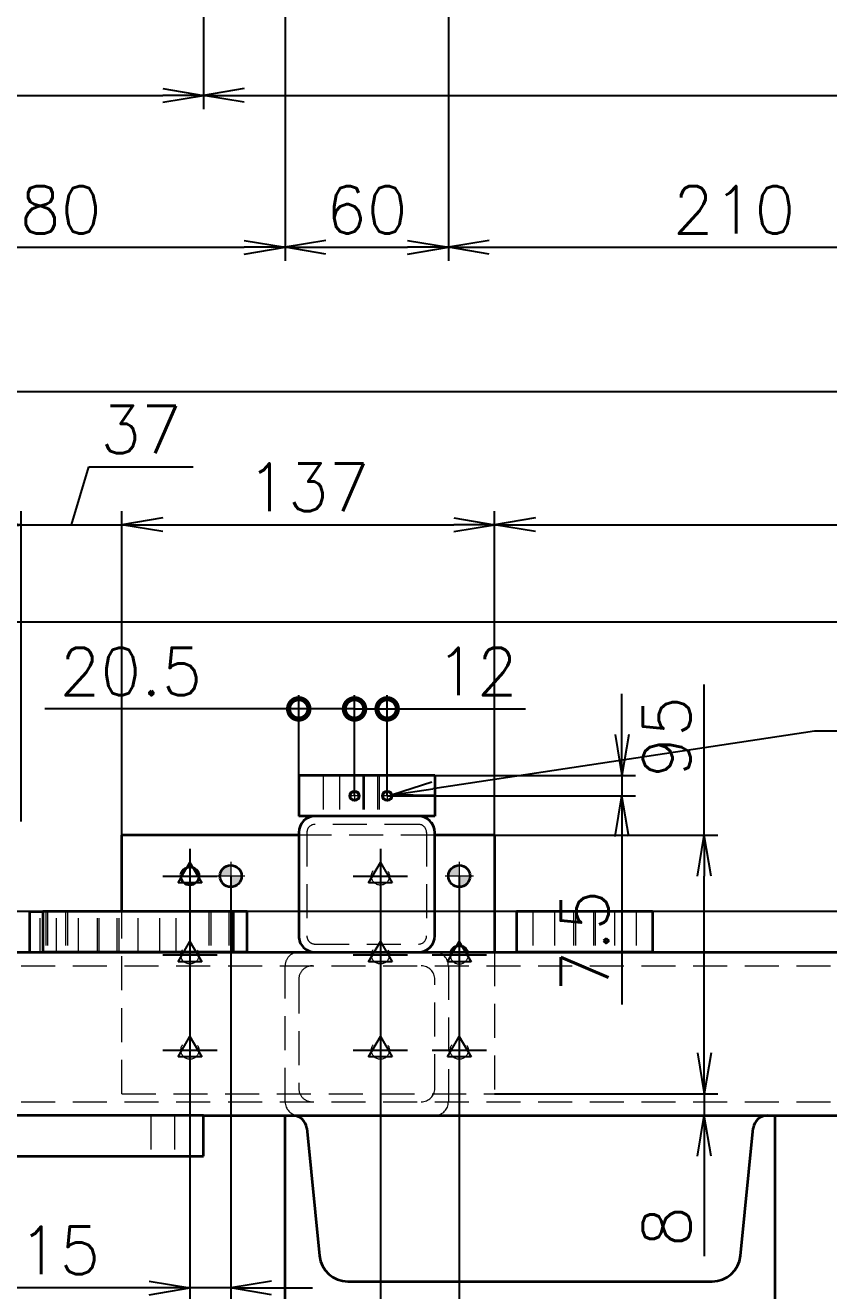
# Model space of a CAD drawing. Header units: millimetres. Extents: x -10155 to 20189, y -25550 to -22580.
# Drawn here: x -4853.1 to -4557.8, y -25311.9 to -24846.9 of the extents above; entities that cross this region are included whole.
import ezdxf

# ---------------------------------------------------------------- set-up
doc = ezdxf.new("R2010")
doc.units = ezdxf.units.MM
doc.linetypes.add('CENTER-HOKUTO', pattern=[23, 20, -1, 1, -1])
doc.linetypes.add('HIDDEN-HOKUTO', pattern=[3.8, 2.5, -1.3])
doc.layers.add('AM_7', color=2, linetype='CENTER-HOKUTO', lineweight=30)
doc.layers.add('AM_HID', color=1, linetype='HIDDEN-HOKUTO', lineweight=25)
doc.layers.add('word_dim', color=253, linetype='Continuous')
doc.styles.get("Standard").update_dxf_attribs({"font": 'romans.shx', "bigfont": 'bigfont.shx'})
doc.dimstyles.new('RS-1-5', dxfattribs={"dimscale": 5, "dimtxt": 3.5, "dimasz": 3, "dimexe": 1, "dimexo": 0, "dimgap": 1, "dimtad": 3, "dimdsep": 46, "dimtxsty": 'Standard', "dimblk1": 'OPEN', "dimblk2": 'OPEN', "dimsah": 1, "dimcen": 0, "dimclrd": 256, "dimclre": 256, "dimclrt": 3, "dimadec": 0, "dimazin": 0, "dimtfac": 1, "dimtmove": 0, "dimatfit": 3, "dimldrblk": 'OPEN', "dimfxl": 0, "dimtolj": 1, "dimtzin": 0, "dimarcsym": 0})

# ---------------------------------------------------------------- blocks, each defined once
blk = doc.blocks.new('_Open')
at = {"color": 0, "lineweight": -2}
for p, q in [((-1, 0.167), (0, 0)), ((-1, -0.167), (0, 0)), ((0, 0), (-1, 0))]:
    blk.add_line(p, q, dxfattribs=at)
blk = doc.blocks.new('*D18')
at = {"layer": 'DEFPOINTS', "color": 0, "linetype": 'Continuous', "ltscale": 2}
for p in [(-4997.6, -24664.1), (-3917.6, -24664.1), (-3917.6, -24981.38)]:
    blk.add_point(p, dxfattribs=at)
at = {"layer": 'word_dim', "linetype": 'Continuous', "lineweight": -2, "ltscale": 2}
for p, q in [((-4997.6, -24664.1), (-4997.6, -24986.38)), ((-3917.6, -24664.1), (-3917.6, -24986.38)), ((-4982.6, -24981.38), (-3932.6, -24981.38))]:
    blk.add_line(p, q, dxfattribs=at)
at = {"layer": 'word_dim', "linetype": 'Continuous', "lineweight": -2, "ltscale": 2, "xscale": 15, "yscale": 15, "zscale": 15, "rotation": 180}
blk.add_blockref('_Open', (-4997.6, -24981.38), dxfattribs=at)
at = {"layer": 'word_dim', "linetype": 'Continuous', "lineweight": -2, "ltscale": 2, "xscale": 15, "yscale": 15, "zscale": 15}
blk.add_blockref('_Open', (-3917.6, -24981.38), dxfattribs=at)
at = {"layer": 'word_dim', "color": 3, "linetype": 'Continuous', "ltscale": 2, "insert": (-4457.6, -24967.63), "char_height": 17.5, "attachment_point": 5}
blk.add_mtext('\\A1;1080', dxfattribs=at)
blk = doc.blocks.new('*D21')
at = {"layer": 'DEFPOINTS', "color": 0, "linetype": 'Continuous', "ltscale": 2}
for p in [(-4937.6, -24604.1), (-4757.6, -24604.1), (-4757.6, -24928.43)]:
    blk.add_point(p, dxfattribs=at)
at = {"layer": 'word_dim', "linetype": 'Continuous', "lineweight": -2, "ltscale": 2}
for p, q in [((-4937.6, -24604.1), (-4937.6, -24933.43)), ((-4757.6, -24604.1), (-4757.6, -24933.43)), ((-4922.6, -24928.43), (-4772.6, -24928.43))]:
    blk.add_line(p, q, dxfattribs=at)
at = {"layer": 'word_dim', "linetype": 'Continuous', "lineweight": -2, "ltscale": 2, "xscale": 15, "yscale": 15, "zscale": 15, "rotation": 180}
blk.add_blockref('_Open', (-4937.6, -24928.43), dxfattribs=at)
at = {"layer": 'word_dim', "linetype": 'Continuous', "lineweight": -2, "ltscale": 2, "xscale": 15, "yscale": 15, "zscale": 15}
blk.add_blockref('_Open', (-4757.6, -24928.43), dxfattribs=at)
at = {"layer": 'word_dim', "color": 3, "linetype": 'Continuous', "ltscale": 2, "insert": (-4847.6, -24914.68), "char_height": 17.5, "attachment_point": 5}
blk.add_mtext('\\A1;180', dxfattribs=at)
blk = doc.blocks.new('*D22')
at = {"layer": 'DEFPOINTS', "color": 0, "linetype": 'Continuous', "ltscale": 2}
for p in [(-4757.6, -24604.1), (-4697.6, -24604.1), (-4697.6, -24928.43)]:
    blk.add_point(p, dxfattribs=at)
at = {"layer": 'word_dim', "linetype": 'Continuous', "lineweight": -2, "ltscale": 2}
for p, q in [((-4757.6, -24604.1), (-4757.6, -24933.43)), ((-4697.6, -24604.1), (-4697.6, -24933.43)), ((-4742.6, -24928.43), (-4712.6, -24928.43))]:
    blk.add_line(p, q, dxfattribs=at)
at = {"layer": 'word_dim', "linetype": 'Continuous', "lineweight": -2, "ltscale": 2, "xscale": 15, "yscale": 15, "zscale": 15, "rotation": 180}
blk.add_blockref('_Open', (-4757.6, -24928.43), dxfattribs=at)
at = {"layer": 'word_dim', "linetype": 'Continuous', "lineweight": -2, "ltscale": 2, "xscale": 15, "yscale": 15, "zscale": 15}
blk.add_blockref('_Open', (-4697.6, -24928.43), dxfattribs=at)
at = {"layer": 'word_dim', "color": 3, "linetype": 'Continuous', "ltscale": 2, "insert": (-4727.6, -24914.68), "char_height": 17.5, "attachment_point": 5}
blk.add_mtext('\\A1;60', dxfattribs=at)
blk = doc.blocks.new('*D23')
at = {"layer": 'DEFPOINTS', "color": 0, "linetype": 'Continuous', "ltscale": 2}
for p in [(-4697.6, -24604.1), (-4487.6, -24604.1), (-4487.6, -24928.43)]:
    blk.add_point(p, dxfattribs=at)
at = {"layer": 'word_dim', "linetype": 'Continuous', "lineweight": -2, "ltscale": 2}
for p, q in [((-4697.6, -24604.1), (-4697.6, -24933.43)), ((-4487.6, -24604.1), (-4487.6, -24933.43)), ((-4682.6, -24928.43), (-4502.6, -24928.43))]:
    blk.add_line(p, q, dxfattribs=at)
at = {"layer": 'word_dim', "linetype": 'Continuous', "lineweight": -2, "ltscale": 2, "xscale": 15, "yscale": 15, "zscale": 15, "rotation": 180}
blk.add_blockref('_Open', (-4697.6, -24928.43), dxfattribs=at)
at = {"layer": 'word_dim', "linetype": 'Continuous', "lineweight": -2, "ltscale": 2, "xscale": 15, "yscale": 15, "zscale": 15}
blk.add_blockref('_Open', (-4487.6, -24928.43), dxfattribs=at)
at = {"layer": 'word_dim', "color": 3, "linetype": 'Continuous', "ltscale": 2, "insert": (-4592.6, -24914.68), "char_height": 17.5, "attachment_point": 5}
blk.add_mtext('\\A1;210', dxfattribs=at)
blk = doc.blocks.new('*D33')
at = {"layer": 'DEFPOINTS', "color": 0, "linetype": 'Continuous', "ltscale": 2}
for p in [(-4977.6, -24664.1), (-4787.6, -24664.1), (-4787.6, -24872.64)]:
    blk.add_point(p, dxfattribs=at)
at = {"layer": 'word_dim', "linetype": 'Continuous', "lineweight": -2, "ltscale": 2}
for p, q in [((-4977.6, -24664.1), (-4977.6, -24877.64)), ((-4787.6, -24664.1), (-4787.6, -24877.64)), ((-4962.6, -24872.64), (-4802.6, -24872.64))]:
    blk.add_line(p, q, dxfattribs=at)
at = {"layer": 'word_dim', "linetype": 'Continuous', "lineweight": -2, "ltscale": 2, "xscale": 15, "yscale": 15, "zscale": 15, "rotation": 180}
blk.add_blockref('_Open', (-4977.6, -24872.64), dxfattribs=at)
at = {"layer": 'word_dim', "linetype": 'Continuous', "lineweight": -2, "ltscale": 2, "xscale": 15, "yscale": 15, "zscale": 15}
blk.add_blockref('_Open', (-4787.6, -24872.64), dxfattribs=at)
at = {"layer": 'word_dim', "color": 3, "linetype": 'Continuous', "ltscale": 2, "insert": (-4882.6, -24858.89), "char_height": 17.5, "attachment_point": 5}
blk.add_mtext('\\A1;190', dxfattribs=at)
blk = doc.blocks.new('*D34')
at = {"layer": 'DEFPOINTS', "color": 0, "linetype": 'Continuous', "ltscale": 2}
for p in [(-4787.6, -24664.1), (-4127.6, -24664.1), (-4127.6, -24872.64)]:
    blk.add_point(p, dxfattribs=at)
at = {"layer": 'word_dim', "linetype": 'Continuous', "lineweight": -2, "ltscale": 2}
for p, q in [((-4787.6, -24664.1), (-4787.6, -24877.64)), ((-4127.6, -24664.1), (-4127.6, -24877.64)), ((-4772.6, -24872.64), (-4142.6, -24872.64))]:
    blk.add_line(p, q, dxfattribs=at)
at = {"layer": 'word_dim', "linetype": 'Continuous', "lineweight": -2, "ltscale": 2, "xscale": 15, "yscale": 15, "zscale": 15, "rotation": 180}
blk.add_blockref('_Open', (-4787.6, -24872.64), dxfattribs=at)
at = {"layer": 'word_dim', "linetype": 'Continuous', "lineweight": -2, "ltscale": 2, "xscale": 15, "yscale": 15, "zscale": 15}
blk.add_blockref('_Open', (-4127.6, -24872.64), dxfattribs=at)
at = {"layer": 'word_dim', "color": 3, "linetype": 'Continuous', "ltscale": 2, "insert": (-4457.6, -24858.89), "char_height": 17.5, "attachment_point": 5}
blk.add_mtext('\\A1;660', dxfattribs=at)
blk = doc.blocks.new('*D71')
at = {"layer": 'DEFPOINTS', "color": 0, "linetype": 'Continuous', "ltscale": 2}
for p in [(-4997.6, -25242.52), (-4757.6, -25315.52), (-4757.6, -25432.44)]:
    blk.add_point(p, dxfattribs=at)
at = {"layer": 'word_dim', "linetype": 'Continuous', "lineweight": -2, "ltscale": 2}
for p, q in [((-4997.6, -25242.52), (-4997.6, -25437.44)), ((-4757.6, -25315.52), (-4757.6, -25437.44)), ((-4982.6, -25432.44), (-4772.6, -25432.44))]:
    blk.add_line(p, q, dxfattribs=at)
at = {"layer": 'word_dim', "linetype": 'Continuous', "lineweight": -2, "ltscale": 2, "xscale": 15, "yscale": 15, "zscale": 15, "rotation": 180}
blk.add_blockref('_Open', (-4997.6, -25432.44), dxfattribs=at)
at = {"layer": 'word_dim', "linetype": 'Continuous', "lineweight": -2, "ltscale": 2, "xscale": 15, "yscale": 15, "zscale": 15}
blk.add_blockref('_Open', (-4757.6, -25432.44), dxfattribs=at)
at = {"layer": 'word_dim', "color": 3, "linetype": 'Continuous', "ltscale": 2, "insert": (-4877.6, -25418.69), "char_height": 17.5, "attachment_point": 5}
blk.add_mtext('\\A1;240', dxfattribs=at)
blk = doc.blocks.new('*D91')
at = {"layer": 'DEFPOINTS', "color": 0, "linetype": 'Continuous', "ltscale": 2}
for p in [(-3982.6, -25172.52), (-5046.2, -25187.52), (-4997.6, -25187.52)]:
    blk.add_point(p, dxfattribs=at)
at = {"layer": 'word_dim', "linetype": 'Continuous', "lineweight": -2, "ltscale": 2}
for p, q in [((-5046.2, -25157.52), (-5046.2, -25091.81)), ((-3982.6, -25172.52), (-5051.2, -25172.52)), ((-5046.2, -25187.52), (-5046.2, -25172.52)), ((-4997.6, -25187.52), (-5051.2, -25187.52)), ((-5046.2, -25202.52), (-5046.2, -25217.52))]:
    blk.add_line(p, q, dxfattribs=at)
at = {"layer": 'word_dim', "linetype": 'Continuous', "lineweight": -2, "ltscale": 2, "xscale": 15, "yscale": 15, "zscale": 15}
for p, rotation in [((-5046.2, -25172.52), 270), ((-5046.2, -25187.52), 90)]:
    blk.add_blockref('_Open', p, dxfattribs=dict(at, rotation=rotation))
at = {"layer": 'word_dim', "color": 3, "linetype": 'Continuous', "ltscale": 2, "insert": (-5059.95, -25116.39), "char_height": 17.5, "attachment_point": 5, "rotation": 90}
blk.add_mtext('\\A1;t15', dxfattribs=at)
blk = doc.blocks.new('*D94')
at = {"layer": 'DEFPOINTS', "color": 0, "linetype": 'Continuous', "ltscale": 2}
for p in [(-4817.6, -25030.4), (-4854.6, -25139.52), (-4817.6, -25144.52)]:
    blk.add_point(p, dxfattribs=at)
at = {"layer": 'word_dim', "linetype": 'Continuous', "lineweight": -2, "ltscale": 2}
for p, q in [((-4836.1, -25030.4), (-4829.73, -25009.15)), ((-4829.73, -25009.15), (-4791.39, -25009.15)), ((-4854.6, -25139.52), (-4854.6, -25025.4)), ((-4817.6, -25144.52), (-4817.6, -25025.4)), ((-4869.6, -25030.4), (-4884.6, -25030.4)), ((-4854.6, -25030.4), (-4817.6, -25030.4)), ((-4854.6, -25030.4), (-4817.6, -25030.4)), ((-4802.6, -25030.4), (-4787.6, -25030.4))]:
    blk.add_line(p, q, dxfattribs=at)
at = {"layer": 'word_dim', "linetype": 'Continuous', "lineweight": -2, "ltscale": 2, "xscale": 15, "yscale": 15, "zscale": 15}
blk.add_blockref('_Open', (-4854.6, -25030.4), dxfattribs=at)
at = {"layer": 'word_dim', "linetype": 'Continuous', "lineweight": -2, "ltscale": 2, "xscale": 15, "yscale": 15, "zscale": 15, "rotation": 180}
blk.add_blockref('_Open', (-4817.6, -25030.4), dxfattribs=at)
at = {"layer": 'word_dim', "color": 3, "linetype": 'Continuous', "ltscale": 2, "insert": (-4810.56, -24995.4), "char_height": 17.5, "attachment_point": 5}
blk.add_mtext('\\A1;37', dxfattribs=at)
blk = doc.blocks.new('*D95')
at = {"layer": 'DEFPOINTS', "color": 0, "linetype": 'Continuous', "ltscale": 2}
for p in [(-4680.6, -25030.4), (-4817.6, -25144.52), (-4680.6, -25144.52)]:
    blk.add_point(p, dxfattribs=at)
at = {"layer": 'word_dim', "linetype": 'Continuous', "lineweight": -2, "ltscale": 2}
for p, q in [((-4817.6, -25144.52), (-4817.6, -25025.4)), ((-4680.6, -25144.52), (-4680.6, -25025.4)), ((-4802.6, -25030.4), (-4695.6, -25030.4))]:
    blk.add_line(p, q, dxfattribs=at)
at = {"layer": 'word_dim', "linetype": 'Continuous', "lineweight": -2, "ltscale": 2, "xscale": 15, "yscale": 15, "zscale": 15, "rotation": 180}
blk.add_blockref('_Open', (-4817.6, -25030.4), dxfattribs=at)
at = {"layer": 'word_dim', "linetype": 'Continuous', "lineweight": -2, "ltscale": 2, "xscale": 15, "yscale": 15, "zscale": 15}
blk.add_blockref('_Open', (-4680.6, -25030.4), dxfattribs=at)
at = {"layer": 'word_dim', "color": 3, "linetype": 'Continuous', "ltscale": 2, "insert": (-4749.1, -25016.65), "char_height": 17.5, "attachment_point": 5}
blk.add_mtext('\\A1;137', dxfattribs=at)
blk = doc.blocks.new('*D96')
at = {"layer": 'DEFPOINTS', "color": 0, "linetype": 'Continuous', "ltscale": 2}
for p in [(-4234.6, -25030.4), (-4680.6, -25144.52), (-4234.6, -25144.52)]:
    blk.add_point(p, dxfattribs=at)
at = {"layer": 'word_dim', "linetype": 'Continuous', "lineweight": -2, "ltscale": 2}
for p, q in [((-4680.6, -25144.52), (-4680.6, -25025.4)), ((-4234.6, -25144.52), (-4234.6, -25025.4)), ((-4665.6, -25030.4), (-4249.6, -25030.4))]:
    blk.add_line(p, q, dxfattribs=at)
at = {"layer": 'word_dim', "linetype": 'Continuous', "lineweight": -2, "ltscale": 2, "xscale": 15, "yscale": 15, "zscale": 15, "rotation": 180}
blk.add_blockref('_Open', (-4680.6, -25030.4), dxfattribs=at)
at = {"layer": 'word_dim', "linetype": 'Continuous', "lineweight": -2, "ltscale": 2, "xscale": 15, "yscale": 15, "zscale": 15}
blk.add_blockref('_Open', (-4234.6, -25030.4), dxfattribs=at)
at = {"layer": 'word_dim', "color": 3, "linetype": 'Continuous', "ltscale": 2, "insert": (-4457.6, -25016.65), "char_height": 17.5, "attachment_point": 5}
blk.add_mtext('\\A1;446', dxfattribs=at)
blk = doc.blocks.new('*D102')
at = {"layer": 'DEFPOINTS', "color": 0, "linetype": 'Continuous', "ltscale": 2}
for p in [(-4680.6, -25144.52), (-4680.6, -25239.52), (-4603.57, -25239.52)]:
    blk.add_point(p, dxfattribs=at)
at = {"layer": 'word_dim', "linetype": 'Continuous', "lineweight": -2, "ltscale": 2}
for p, q in [((-4603.57, -25144.52), (-4603.57, -25089.18)), ((-4680.6, -25144.52), (-4598.57, -25144.52)), ((-4603.57, -25224.52), (-4603.57, -25159.52)), ((-4680.6, -25239.52), (-4598.57, -25239.52))]:
    blk.add_line(p, q, dxfattribs=at)
at = {"layer": 'word_dim', "linetype": 'Continuous', "lineweight": -2, "ltscale": 2, "xscale": 15, "yscale": 15, "zscale": 15}
for p, rotation in [((-4603.57, -25144.52), 90), ((-4603.57, -25239.52), 270)]:
    blk.add_blockref('_Open', p, dxfattribs=dict(at, rotation=rotation))
at = {"layer": 'word_dim', "color": 3, "linetype": 'Continuous', "ltscale": 2, "insert": (-4617.32, -25108.35), "char_height": 17.5, "attachment_point": 5, "rotation": 90}
blk.add_mtext('\\A1;95', dxfattribs=at)
blk = doc.blocks.new('*D103')
at = {"layer": 'DEFPOINTS', "color": 0, "linetype": 'Continuous', "ltscale": 2}
for p in [(-4680.6, -25239.52), (-4680.6, -25247.52), (-4603.57, -25247.52)]:
    blk.add_point(p, dxfattribs=at)
at = {"layer": 'word_dim', "linetype": 'Continuous', "lineweight": -2, "ltscale": 2}
for p, q in [((-4603.57, -25224.52), (-4603.57, -25209.52)), ((-4680.6, -25239.52), (-4598.57, -25239.52)), ((-4603.57, -25239.52), (-4603.57, -25247.52)), ((-4680.6, -25247.52), (-4598.57, -25247.52)), ((-4603.57, -25262.52), (-4603.57, -25299.18))]:
    blk.add_line(p, q, dxfattribs=at)
at = {"layer": 'word_dim', "linetype": 'Continuous', "lineweight": -2, "ltscale": 2, "xscale": 15, "yscale": 15, "zscale": 15}
for p, rotation in [((-4603.57, -25239.52), 270), ((-4603.57, -25247.52), 90)]:
    blk.add_blockref('_Open', p, dxfattribs=dict(at, rotation=rotation))
at = {"layer": 'word_dim', "color": 3, "linetype": 'Continuous', "ltscale": 2, "insert": (-4617.32, -25288.35), "char_height": 17.5, "attachment_point": 5, "rotation": 90}
blk.add_mtext('\\A1;8', dxfattribs=at)
blk = doc.blocks.new('*D159')
at = {"layer": 'DEFPOINTS', "color": 0, "linetype": 'Continuous', "ltscale": 2}
for p in [(-4042.6, -25066.07), (-4872.6, -25154.52), (-4042.6, -25154.52)]:
    blk.add_point(p, dxfattribs=at)
at = {"layer": 'word_dim', "linetype": 'Continuous', "lineweight": -2, "ltscale": 2}
for p, q in [((-4872.6, -25154.52), (-4872.6, -25061.07)), ((-4042.6, -25154.52), (-4042.6, -25061.07)), ((-4857.6, -25066.07), (-4057.6, -25066.07))]:
    blk.add_line(p, q, dxfattribs=at)
at = {"layer": 'word_dim', "linetype": 'Continuous', "lineweight": -2, "ltscale": 2, "xscale": 15, "yscale": 15, "zscale": 15, "rotation": 180}
blk.add_blockref('_Open', (-4872.6, -25066.07), dxfattribs=at)
at = {"layer": 'word_dim', "linetype": 'Continuous', "lineweight": -2, "ltscale": 2, "xscale": 15, "yscale": 15, "zscale": 15}
blk.add_blockref('_Open', (-4042.6, -25066.07), dxfattribs=at)
at = {"layer": 'word_dim', "color": 3, "linetype": 'Continuous', "ltscale": 2, "insert": (-4457.6, -25052.32), "char_height": 17.5, "attachment_point": 5}
blk.add_mtext('\\A1;830', dxfattribs=at)
blk = doc.blocks.new('*D162')
at = {"layer": 'DEFPOINTS', "color": 0, "linetype": 'Continuous', "ltscale": 2}
for p in [(-4777.6, -25164.72), (-4965.1, -25307.72), (-4777.6, -25366.32)]:
    blk.add_point(p, dxfattribs=at)
at = {"layer": 'word_dim', "linetype": 'Continuous', "lineweight": -2, "ltscale": 2}
for p, q in [((-4777.6, -25164.72), (-4777.6, -25371.32)), ((-4965.1, -25307.72), (-4965.1, -25371.32)), ((-4950.1, -25366.32), (-4792.6, -25366.32))]:
    blk.add_line(p, q, dxfattribs=at)
at = {"layer": 'word_dim', "linetype": 'Continuous', "lineweight": -2, "ltscale": 2, "xscale": 15, "yscale": 15, "zscale": 15, "rotation": 180}
blk.add_blockref('_Open', (-4965.1, -25366.32), dxfattribs=at)
at = {"layer": 'word_dim', "linetype": 'Continuous', "lineweight": -2, "ltscale": 2, "xscale": 15, "yscale": 15, "zscale": 15}
blk.add_blockref('_Open', (-4777.6, -25366.32), dxfattribs=at)
at = {"layer": 'word_dim', "color": 3, "linetype": 'Continuous', "ltscale": 2, "insert": (-4871.35, -25352.57), "char_height": 17.5, "attachment_point": 5}
blk.add_mtext('\\A1;187.5{\\H0.715x;%%p0.05}', dxfattribs=at)
blk = doc.blocks.new('*D163')
at = {"layer": 'DEFPOINTS', "color": 0, "linetype": 'Continuous', "ltscale": 2}
for p in [(-4777.6, -25159.52), (-4693.6, -25159.52), (-4693.6, -25366.32)]:
    blk.add_point(p, dxfattribs=at)
at = {"layer": 'word_dim', "linetype": 'Continuous', "lineweight": -2, "ltscale": 2}
for p, q in [((-4777.6, -25159.52), (-4777.6, -25371.32)), ((-4693.6, -25159.52), (-4693.6, -25371.32)), ((-4762.6, -25366.32), (-4708.6, -25366.32)), ((-4693.6, -25366.32), (-4582.35, -25366.32))]:
    blk.add_line(p, q, dxfattribs=at)
at = {"layer": 'word_dim', "linetype": 'Continuous', "lineweight": -2, "ltscale": 2, "xscale": 15, "yscale": 15, "zscale": 15, "rotation": 180}
blk.add_blockref('_Open', (-4777.6, -25366.32), dxfattribs=at)
at = {"layer": 'word_dim', "linetype": 'Continuous', "lineweight": -2, "ltscale": 2, "xscale": 15, "yscale": 15, "zscale": 15}
blk.add_blockref('_Open', (-4693.6, -25366.32), dxfattribs=at)
at = {"layer": 'word_dim', "color": 3, "linetype": 'Continuous', "ltscale": 2, "insert": (-4630.48, -25352.57), "char_height": 17.5, "attachment_point": 5}
blk.add_mtext('\\A1;84{\\H0.715x;%%p0.02}', dxfattribs=at)
blk = doc.blocks.new('*D164')
at = {"layer": 'DEFPOINTS', "color": 0, "linetype": 'Continuous', "ltscale": 2}
for p in [(-4221.6, -25159.52), (-4965.1, -25307.72), (-4221.6, -25392.07)]:
    blk.add_point(p, dxfattribs=at)
at = {"layer": 'word_dim', "linetype": 'Continuous', "lineweight": -2, "ltscale": 2}
for p, q in [((-4221.6, -25159.52), (-4221.6, -25397.07)), ((-4965.1, -25307.72), (-4965.1, -25397.07)), ((-4950.1, -25392.07), (-4236.6, -25392.07))]:
    blk.add_line(p, q, dxfattribs=at)
at = {"layer": 'word_dim', "linetype": 'Continuous', "lineweight": -2, "ltscale": 2, "xscale": 15, "yscale": 15, "zscale": 15, "rotation": 180}
blk.add_blockref('_Open', (-4965.1, -25392.07), dxfattribs=at)
at = {"layer": 'word_dim', "linetype": 'Continuous', "lineweight": -2, "ltscale": 2, "xscale": 15, "yscale": 15, "zscale": 15}
blk.add_blockref('_Open', (-4221.6, -25392.07), dxfattribs=at)
at = {"layer": 'word_dim', "color": 3, "linetype": 'Continuous', "ltscale": 2, "insert": (-4482.23, -25378.32), "char_height": 17.5, "attachment_point": 5}
blk.add_mtext('\\A1;743.5{\\H0.715x;%%p0.05}', dxfattribs=at)
blk = doc.blocks.new('*D166')
at = {"layer": 'DEFPOINTS', "color": 0, "linetype": 'Continuous', "ltscale": 2}
for p in [(-4792.6, -25159.52), (-4777.6, -25164.72), (-4777.6, -25310.87)]:
    blk.add_point(p, dxfattribs=at)
at = {"layer": 'word_dim', "linetype": 'Continuous', "lineweight": -2, "ltscale": 2}
for p, q in [((-4792.6, -25159.52), (-4792.6, -25315.87)), ((-4777.6, -25164.72), (-4777.6, -25315.87)), ((-4807.6, -25310.87), (-4858.43, -25310.87)), ((-4777.6, -25310.87), (-4792.6, -25310.87)), ((-4762.6, -25310.87), (-4747.6, -25310.87))]:
    blk.add_line(p, q, dxfattribs=at)
at = {"layer": 'word_dim', "linetype": 'Continuous', "lineweight": -2, "ltscale": 2, "xscale": 15, "yscale": 15, "zscale": 15}
blk.add_blockref('_Open', (-4792.6, -25310.87), dxfattribs=at)
at = {"layer": 'word_dim', "linetype": 'Continuous', "lineweight": -2, "ltscale": 2, "xscale": 15, "yscale": 15, "zscale": 15, "rotation": 180}
blk.add_blockref('_Open', (-4777.6, -25310.87), dxfattribs=at)
at = {"layer": 'word_dim', "color": 3, "linetype": 'Continuous', "ltscale": 2, "insert": (-4840.52, -25297.12), "char_height": 17.5, "attachment_point": 5}
blk.add_mtext('\\A1;15', dxfattribs=at)
blk = doc.blocks.new('_DotSmall')
at = {"color": 0, "linetype": 'ByBlock', "const_width": 0.5}
blk.add_lwpolyline([(-0.0625, 0, 1), (0.0625, 0, 1)], format="xyb", close=True, dxfattribs=at)
blk = doc.blocks.new('*D167')
at = {"layer": 'DEFPOINTS', "color": 0, "linetype": 'Continuous', "ltscale": 2}
for p in [(-4732.1, -25098.1), (-4752.6, -25122.52), (-4732.1, -25130.02)]:
    blk.add_point(p, dxfattribs=at)
at = {"layer": 'word_dim', "linetype": 'Continuous', "lineweight": -2, "ltscale": 2}
for p, q in [((-4752.6, -25122.52), (-4752.6, -25093.1)), ((-4732.1, -25130.02), (-4732.1, -25093.1)), ((-4752.6, -25098.1), (-4845.93, -25098.1)), ((-4732.1, -25098.1), (-4752.6, -25098.1))]:
    blk.add_line(p, q, dxfattribs=at)
at = {"layer": 'word_dim', "linetype": 'Continuous', "lineweight": -2, "ltscale": 2, "xscale": 15, "yscale": 15, "zscale": 15, "rotation": 180}
blk.add_blockref('_DotSmall', (-4752.6, -25098.1), dxfattribs=at)
at = {"layer": 'word_dim', "linetype": 'Continuous', "lineweight": -2, "ltscale": 2, "xscale": 15, "yscale": 15, "zscale": 15}
blk.add_blockref('_DotSmall', (-4732.1, -25098.1), dxfattribs=at)
at = {"layer": 'word_dim', "color": 3, "linetype": 'Continuous', "ltscale": 2, "insert": (-4814.27, -25084.35), "char_height": 17.5, "attachment_point": 5}
blk.add_mtext('\\A1;20.5', dxfattribs=at)
blk = doc.blocks.new('*D168')
at = {"layer": 'DEFPOINTS', "color": 0, "linetype": 'Continuous', "ltscale": 2}
for p in [(-4720.1, -25098.1), (-4732.1, -25130.02), (-4720.1, -25130.02)]:
    blk.add_point(p, dxfattribs=at)
at = {"layer": 'word_dim', "linetype": 'Continuous', "lineweight": -2, "ltscale": 2}
for p, q in [((-4732.1, -25130.02), (-4732.1, -25093.1)), ((-4720.1, -25130.02), (-4720.1, -25093.1)), ((-4732.1, -25098.1), (-4720.1, -25098.1)), ((-4720.1, -25098.1), (-4669.27, -25098.1))]:
    blk.add_line(p, q, dxfattribs=at)
at = {"layer": 'word_dim', "linetype": 'Continuous', "lineweight": -2, "ltscale": 2, "xscale": 15, "yscale": 15, "zscale": 15, "rotation": 180}
blk.add_blockref('_DotSmall', (-4732.1, -25098.1), dxfattribs=at)
at = {"layer": 'word_dim', "linetype": 'Continuous', "lineweight": -2, "ltscale": 2, "xscale": 15, "yscale": 15, "zscale": 15}
blk.add_blockref('_DotSmall', (-4720.1, -25098.1), dxfattribs=at)
at = {"layer": 'word_dim', "color": 3, "linetype": 'Continuous', "ltscale": 2, "insert": (-4687.18, -25084.35), "char_height": 17.5, "attachment_point": 5}
blk.add_mtext('\\A1;12', dxfattribs=at)
blk = doc.blocks.new('*D169')
at = {"layer": 'DEFPOINTS', "color": 0, "linetype": 'Continuous', "ltscale": 2}
for p in [(-4702.6, -25122.52), (-4633.8, -25122.52), (-4720.1, -25130.02)]:
    blk.add_point(p, dxfattribs=at)
at = {"layer": 'word_dim', "linetype": 'Continuous', "lineweight": -2, "ltscale": 2}
for p, q in [((-4633.8, -25107.52), (-4633.8, -25092.52)), ((-4702.6, -25122.52), (-4628.8, -25122.52)), ((-4633.8, -25122.52), (-4633.8, -25130.02)), ((-4720.1, -25130.02), (-4628.8, -25130.02)), ((-4633.8, -25145.02), (-4633.8, -25206.69))]:
    blk.add_line(p, q, dxfattribs=at)
at = {"layer": 'word_dim', "linetype": 'Continuous', "lineweight": -2, "ltscale": 2, "xscale": 15, "yscale": 15, "zscale": 15}
for p, rotation in [((-4633.8, -25122.52), 270), ((-4633.8, -25130.02), 90)]:
    blk.add_blockref('_Open', p, dxfattribs=dict(at, rotation=rotation))
at = {"layer": 'word_dim', "color": 3, "linetype": 'Continuous', "ltscale": 2, "insert": (-4647.55, -25183.36), "char_height": 17.5, "attachment_point": 5, "rotation": 90}
blk.add_mtext('\\A1;7.5', dxfattribs=at)
blk = doc.blocks.new('*D173')
at = {"layer": 'DEFPOINTS', "color": 0, "linetype": 'Continuous', "ltscale": 2}
for p in [(-4777.6, -25159.52), (-4722.6, -25159.52), (-4722.6, -25342.1)]:
    blk.add_point(p, dxfattribs=at)
at = {"layer": 'word_dim', "linetype": 'Continuous', "lineweight": -2, "ltscale": 2}
for p, q in [((-4777.6, -25159.52), (-4777.6, -25347.1)), ((-4722.6, -25159.52), (-4722.6, -25347.1)), ((-4777.6, -25342.1), (-4830.93, -25342.1)), ((-4737.6, -25342.1), (-4762.6, -25342.1))]:
    blk.add_line(p, q, dxfattribs=at)
at = {"layer": 'word_dim', "linetype": 'Continuous', "lineweight": -2, "ltscale": 2, "xscale": 15, "yscale": 15, "zscale": 15, "rotation": 180}
blk.add_blockref('_Open', (-4777.6, -25342.1), dxfattribs=at)
at = {"layer": 'word_dim', "linetype": 'Continuous', "lineweight": -2, "ltscale": 2, "xscale": 15, "yscale": 15, "zscale": 15}
blk.add_blockref('_Open', (-4722.6, -25342.1), dxfattribs=at)
at = {"layer": 'word_dim', "color": 3, "linetype": 'Continuous', "ltscale": 2, "insert": (-4811.77, -25328.35), "char_height": 17.5, "attachment_point": 5}
blk.add_mtext('\\A1;55', dxfattribs=at)
blk = doc.blocks.new('MARK_M8BOLT')
at = {"color": 3, "linetype": 'Continuous'}
for p, q in [((-2.17, -1.25), (0, 2.5)), ((0, 2.5), (2.17, -1.25)), ((2.17, -1.25), (-2.17, -1.25))]:
    blk.add_line(p, q, dxfattribs=at)
blk = doc.blocks.new('MARK_CENTER')
at = {"color": 2, "linetype": 'CENTER-HOKUTO'}
for p, q in [((0, 10), (0, -10)), ((-10, 0), (10, 0))]:
    blk.add_line(p, q, dxfattribs=at)
blk = doc.blocks.new('*D859')
at = {"layer": 'DEFPOINTS', "color": 0, "linetype": 'Continuous', "ltscale": 2}
for p in [(-4722.08, -25130.32), (-4718.12, -25129.72)]:
    blk.add_point(p, dxfattribs=at)
at = {"layer": 'word_dim', "linetype": 'Continuous', "lineweight": -2, "ltscale": 2}
for p, q in [((-4563.09, -25106.31), (-4703.29, -25127.48)), ((-4352.93, -25106.31), (-4563.09, -25106.31))]:
    blk.add_line(p, q, dxfattribs=at)
at = {"layer": 'word_dim', "linetype": 'Continuous', "lineweight": -2, "ltscale": 2, "xscale": 15, "yscale": 15, "zscale": 15, "rotation": 188.5862363359317}
blk.add_blockref('_Open', (-4718.12, -25129.72), dxfattribs=at)
at = {"layer": 'word_dim', "color": 3, "linetype": 'Continuous', "ltscale": 2, "insert": (-4455.51, -25092.56), "char_height": 17.5, "attachment_point": 5}
blk.add_mtext('\\A1;TAP 4-M4 THRU', dxfattribs=at)

msp = doc.modelspace()

# ---------------------------------------------------------------- hatches: boundary and pattern name
at = {"layer": 'word_dim', "linetype": 'Continuous', "ltscale": 2}
h = msp.add_hatch(color=256, dxfattribs=at)
h.paths.add_polyline_path([(-4777.6, -25155.516, 0.4142136), (-4781.6, -25159.516), (-4777.6, -25159.516)])
h.paths.add_polyline_path([(-4773.6, -25159.516), (-4777.6, -25159.516), (-4777.6, -25163.516, 0.4142136)])
h.paths.add_polyline_path([(-4693.6, -25155.516, 0.4142136), (-4697.6, -25159.516), (-4693.6, -25159.516)])
h.paths.add_polyline_path([(-4689.6, -25159.516), (-4693.6, -25159.516), (-4693.6, -25163.516, 0.4142136)])
h.paths.add_polyline_path([(-4221.6, -25155.516, 0.4142136), (-4225.6, -25159.516), (-4221.6, -25159.516)])
h.paths.add_polyline_path([(-4217.6, -25159.516), (-4221.6, -25159.516), (-4221.6, -25163.516, 0.4142136)])
h.paths.add_polyline_path([(-4137.6, -25155.516, 0.4142136), (-4141.6, -25159.516), (-4137.6, -25159.516)])
h.paths.add_polyline_path([(-4133.6, -25159.516), (-4137.6, -25159.516), (-4137.6, -25163.516, 0.4142136)])

# ---------------------------------------------------------------- linework, layer by layer
at = {"color": 7, "lineweight": 35, "ltscale": 0.375}
for p, q in [((-4752.6, -25122.522), (-4752.6, -25137.522)), ((-4702.6, -25122.522), (-4702.6, -25137.522)), ((-4851.6, -25172.513), (-4851.6, -25187.513)), ((-4846.6, -25172.513), (-4846.6, -25187.513)), ((-4776.6, -25187.513), (-4776.6, -25172.513)), ((-4771.6, -25187.513), (-4771.6, -25172.513)), ((-4672.6, -25172.516), (-4672.6, -25187.516)), ((-4622.6, -25172.516), (-4622.6, -25187.516)), ((-4787.6, -25262.516), (-4787.6, -25247.516))]:
    msp.add_line(p, q, dxfattribs=at)
at = {"color": 7, "lineweight": 35}
for p, q in [((-4702.6, -25122.522), (-4752.6, -25122.522)), ((-4702.6, -25137.522), (-4752.6, -25137.522)), ((-4708.6, -25137.522), (-4746.6, -25137.522)), ((-4752.601, -25144.516), (-4817.6, -25144.516)), ((-4817.6, -25172.513), (-4817.6, -25144.516)), ((-4752.6, -25143.522), (-4752.6, -25181.522)), ((-4680.6, -25144.516), (-4702.601, -25144.516)), ((-4702.6, -25181.522), (-4702.6, -25143.522)), ((-4702.6, -25181.522), (-4702.6, -25143.522)), ((-4680.6, -25144.516), (-4680.6, -25187.516)), ((-4776.6, -25172.513), (-4846.6, -25172.513)), ((-4622.6, -25172.516), (-4672.6, -25172.516)), ((-4992.6, -25187.516), (-4746.6, -25187.516)), ((-4776.6, -25187.513), (-4846.6, -25187.513)), ((-4746.6, -25187.522), (-4708.6, -25187.522)), ((-4746.6, -25187.522), (-4708.6, -25187.522)), ((-4708.6, -25187.516), (-4206.62, -25187.516)), ((-4622.6, -25187.516), (-4672.6, -25187.516)), ((-4787.6, -25247.516), (-4977.6, -25247.516)), ((-4787.6, -25247.516), (-4127.6, -25247.516)), ((-4757.6, -25315.516), (-4757.6, -25247.516)), ((-4577.6, -25247.516), (-4577.6, -25315.516)), ((-4749.682, -25252.198), (-4744.996, -25299.061)), ((-4590.205, -25299.061), (-4585.519, -25252.198)), ((-4977.6, -25262.516), (-4787.6, -25262.516)), ((-4734.548, -25308.516), (-4600.653, -25308.516))]:
    msp.add_line(p, q, dxfattribs=at)
at = {"color": 7, "lineweight": 35, "ltscale": 0.125}
for p, q in [((-4851.6, -25172.513), (-4846.6, -25172.513)), ((-4771.6, -25172.513), (-4776.6, -25172.513)), ((-4851.6, -25187.513), (-4846.6, -25187.513)), ((-4771.6, -25187.513), (-4776.6, -25187.513))]:
    msp.add_line(p, q, dxfattribs=at)
at = {"color": 7, "lineweight": 35, "ltscale": 0.0686}
for p, q in [((-4757.6, -25247.516), (-4754.856, -25247.516)), ((-4580.344, -25247.516), (-4577.6, -25247.516))]:
    msp.add_line(p, q, dxfattribs=at)
at = {"color": 7, "lineweight": 13}
for centre in [(-4732.1, -25130.022), (-4720.1, -25130.022)]:
    msp.add_circle(centre, 2, dxfattribs=at)
at = {"color": 7, "lineweight": 35}
for centre, radius in [((-4732.1, -25130.022), 1.621), ((-4720.1, -25130.022), 1.621), ((-4792.6, -25159.516), 3.324), ((-4777.6, -25159.516), 4), ((-4693.6, -25159.516), 4)]:
    msp.add_circle(centre, radius, dxfattribs=at)
for centre, radius, start, end in [((-4746.6, -25143.522), 6, 90, 179.99999), ((-4708.6, -25143.522), 6, 0, 90), ((-4708.596, -25143.52), 5.995, 359.98697, 37.27492), ((-4746.6, -25181.522), 6, 179.99999, 270), ((-4708.6, -25181.522), 6, 270, 0), ((-4708.6, -25181.522), 6, 270, 0), ((-4708.601, -25181.521), 6.001, 272.66758, 359.9958), ((-4746.602, -25181.527), 5.995, 232.99696, 267.34709), ((-4693.6, -25188.516), 3.324, 17.51179, 162.48821), ((-4754.856, -25252.716), 5.2, 5.71059, 90), ((-4752.6, -25242.522), 5, 267.21209, 270), ((-4702.6, -25242.522), 5, 270, 272.78788), ((-4580.344, -25252.716), 5.2, 90, 174.28941), ((-4734.548, -25298.016), 10.5, 185.71059, 270), ((-4600.653, -25298.016), 10.5, 270, 354.28941)]:
    msp.add_arc(centre, radius, start, end, dxfattribs=at)
at = {"layer": 'AM_7', "color": 2, "lineweight": 13, "ltscale": 5}
for p, q in [((-4729.993, -25130.022), (-4734.208, -25130.022)), ((-4732.1, -25127.914), (-4732.1, -25132.129)), ((-4717.993, -25130.022), (-4722.208, -25130.022)), ((-4720.1, -25127.914), (-4720.1, -25132.129)), ((-4777.6, -25154.316), (-4777.6, -25164.716)), ((-4693.6, -25154.316), (-4693.6, -25164.716)), ((-4792.6, -25155.195), (-4792.6, -25163.836)), ((-4722.6, -25155.195), (-4722.6, -25163.836)), ((-4788.28, -25159.516), (-4796.921, -25159.516)), ((-4772.4, -25159.516), (-4782.8, -25159.516)), ((-4718.28, -25159.516), (-4726.921, -25159.516)), ((-4688.4, -25159.516), (-4698.8, -25159.516)), ((-4792.6, -25184.195), (-4792.6, -25192.836)), ((-4722.6, -25184.195), (-4722.6, -25192.836)), ((-4693.6, -25184.195), (-4693.6, -25192.836)), ((-4788.28, -25188.516), (-4796.921, -25188.516)), ((-4718.28, -25188.516), (-4726.921, -25188.516)), ((-4689.28, -25188.516), (-4697.921, -25188.516)), ((-4792.6, -25219.195), (-4792.6, -25227.836)), ((-4722.6, -25219.195), (-4722.6, -25227.836)), ((-4693.6, -25219.195), (-4693.6, -25227.836)), ((-4788.28, -25223.516), (-4796.921, -25223.516)), ((-4718.28, -25223.516), (-4726.921, -25223.516)), ((-4689.28, -25223.516), (-4697.921, -25223.516))]:
    msp.add_line(p, q, dxfattribs=at)
at = {"layer": 'AM_HID', "color": 1, "lineweight": 13, "ltscale": 5}
for p, q in [((-4743.6, -25122.522), (-4743.6, -25137.522)), ((-4743.6, -25122.522), (-4743.6, -25137.522)), ((-4737.6, -25122.522), (-4737.6, -25137.522)), ((-4737.6, -25122.522), (-4737.6, -25137.522)), ((-4729.1, -25122.522), (-4729.1, -25137.522)), ((-4729.1, -25122.522), (-4729.1, -25137.522)), ((-4729.1, -25122.522), (-4729.1, -25137.522)), ((-4729.1, -25122.522), (-4729.1, -25137.522)), ((-4729.1, -25122.522), (-4729.1, -25137.522)), ((-4729.1, -25122.522), (-4729.1, -25137.522)), ((-4729.1, -25122.522), (-4729.1, -25137.522)), ((-4729.1, -25122.522), (-4729.1, -25137.522)), ((-4729.1, -25122.522), (-4729.1, -25137.522)), ((-4729.1, -25122.522), (-4729.1, -25137.522)), ((-4729.1, -25122.522), (-4729.1, -25137.522)), ((-4729.1, -25122.522), (-4729.1, -25137.522)), ((-4729.1, -25122.522), (-4729.1, -25137.522)), ((-4729.1, -25122.522), (-4729.1, -25137.522)), ((-4728.559, -25122.522), (-4728.559, -25137.522)), ((-4728.559, -25122.522), (-4728.559, -25137.522)), ((-4728.559, -25122.522), (-4728.559, -25137.522)), ((-4728.559, -25122.522), (-4728.559, -25137.522)), ((-4728.559, -25122.522), (-4728.559, -25137.522)), ((-4728.559, -25122.522), (-4728.559, -25137.522)), ((-4728.559, -25122.522), (-4728.559, -25137.522)), ((-4728.559, -25122.522), (-4728.559, -25137.522)), ((-4728.559, -25122.522), (-4728.559, -25137.522)), ((-4728.559, -25122.522), (-4728.559, -25137.522)), ((-4728.559, -25122.522), (-4728.559, -25137.522)), ((-4728.559, -25122.522), (-4728.559, -25137.522)), ((-4728.559, -25122.522), (-4728.559, -25137.522)), ((-4728.559, -25122.522), (-4728.559, -25137.522)), ((-4723.642, -25122.522), (-4723.642, -25137.522)), ((-4723.642, -25122.522), (-4723.642, -25137.522)), ((-4723.642, -25122.522), (-4723.642, -25137.522)), ((-4723.642, -25122.522), (-4723.642, -25137.522)), ((-4723.642, -25122.522), (-4723.642, -25137.522)), ((-4723.642, -25122.522), (-4723.642, -25137.522)), ((-4723.642, -25122.522), (-4723.642, -25137.522)), ((-4723.642, -25122.522), (-4723.642, -25137.522)), ((-4723.642, -25122.522), (-4723.642, -25137.522)), ((-4723.642, -25122.522), (-4723.642, -25137.522)), ((-4723.642, -25122.522), (-4723.642, -25137.522)), ((-4723.642, -25122.522), (-4723.642, -25137.522)), ((-4723.642, -25122.522), (-4723.642, -25137.522)), ((-4723.642, -25122.522), (-4723.642, -25137.522)), ((-4723.1, -25122.522), (-4723.1, -25137.522)), ((-4723.1, -25122.522), (-4723.1, -25137.522)), ((-4723.1, -25122.522), (-4723.1, -25137.522)), ((-4723.1, -25122.522), (-4723.1, -25137.522)), ((-4723.1, -25122.522), (-4723.1, -25137.522)), ((-4723.1, -25122.522), (-4723.1, -25137.522)), ((-4723.1, -25122.522), (-4723.1, -25137.522)), ((-4723.1, -25122.522), (-4723.1, -25137.522)), ((-4723.1, -25122.522), (-4723.1, -25137.522)), ((-4723.1, -25122.522), (-4723.1, -25137.522)), ((-4723.1, -25122.522), (-4723.1, -25137.522)), ((-4723.1, -25122.522), (-4723.1, -25137.522)), ((-4723.1, -25122.522), (-4723.1, -25137.522)), ((-4723.1, -25122.522), (-4723.1, -25137.522)), ((-4708.6, -25137.522), (-4746.6, -25137.522)), ((-4708.6, -25140.522), (-4746.6, -25140.522)), ((-4702.601, -25144.516), (-4752.601, -25144.516)), ((-4752.6, -25143.522), (-4752.6, -25181.522)), ((-4749.6, -25143.522), (-4749.6, -25181.522)), ((-4705.6, -25143.522), (-4705.6, -25181.522)), ((-4847.6, -25187.516), (-4847.6, -25172.516)), ((-4846.6, -25187.513), (-4846.6, -25172.513)), ((-4845.6, -25172.513), (-4845.6, -25187.513)), ((-4845.6, -25172.513), (-4845.6, -25187.513)), ((-4844.924, -25172.513), (-4844.924, -25187.513)), ((-4844.924, -25172.513), (-4844.924, -25187.513)), ((-4841.6, -25187.516), (-4841.6, -25172.516)), ((-4838.277, -25172.513), (-4838.277, -25187.513)), ((-4838.277, -25172.513), (-4838.277, -25187.513)), ((-4837.6, -25172.513), (-4837.6, -25187.513)), ((-4837.6, -25172.513), (-4837.6, -25187.513)), ((-4833.6, -25187.516), (-4833.6, -25172.516)), ((-4826.6, -25187.516), (-4826.6, -25172.516)), ((-4825.924, -25187.516), (-4825.924, -25172.516)), ((-4819.277, -25187.516), (-4819.277, -25172.516)), ((-4818.6, -25187.516), (-4818.6, -25172.516)), ((-4817.6, -25239.516), (-4817.6, -25172.513)), ((-4811.6, -25187.516), (-4811.6, -25172.516)), ((-4803.6, -25187.516), (-4803.6, -25172.516)), ((-4797.6, -25187.516), (-4797.6, -25172.516)), ((-4785.6, -25172.513), (-4785.6, -25187.513)), ((-4785.6, -25172.513), (-4785.6, -25187.513)), ((-4784.924, -25172.513), (-4784.924, -25187.513)), ((-4784.924, -25172.513), (-4784.924, -25187.513)), ((-4778.277, -25172.513), (-4778.277, -25187.513)), ((-4778.277, -25172.513), (-4778.277, -25187.513)), ((-4777.6, -25172.513), (-4777.6, -25187.513)), ((-4777.6, -25172.513), (-4777.6, -25187.513)), ((-4776.6, -25172.513), (-4776.6, -25187.513)), ((-4666.6, -25172.516), (-4666.6, -25187.516)), ((-4658.6, -25172.516), (-4658.6, -25187.516)), ((-4651.6, -25172.516), (-4651.6, -25187.516)), ((-4650.924, -25172.516), (-4650.924, -25187.516)), ((-4644.277, -25172.516), (-4644.277, -25187.516)), ((-4643.6, -25172.516), (-4643.6, -25187.516)), ((-4636.6, -25172.516), (-4636.6, -25187.516)), ((-4628.6, -25172.516), (-4628.6, -25187.516)), ((-4746.6, -25184.522), (-4708.6, -25184.522)), ((-4680.6, -25187.516), (-4680.6, -25239.516)), ((-4987.6, -25192.516), (-3927.6, -25192.516)), ((-4757.6, -25242.522), (-4757.6, -25192.522)), ((-4697.6, -25192.522), (-4697.6, -25242.522)), ((-4752.6, -25197.522), (-4752.6, -25237.522)), ((-4702.6, -25237.522), (-4702.6, -25197.522)), ((-4987.6, -25242.516), (-3927.6, -25242.516)), ((-4817.6, -25239.516), (-4680.6, -25239.516)), ((-4977.6, -25247.516), (-4787.6, -25247.516)), ((-4806.938, -25247.516), (-4806.938, -25262.516)), ((-4806.938, -25247.516), (-4806.938, -25262.516)), ((-4806.938, -25247.516), (-4806.938, -25262.516)), ((-4806.938, -25247.516), (-4806.938, -25262.516)), ((-4798.262, -25247.516), (-4798.262, -25262.516)), ((-4798.262, -25247.516), (-4798.262, -25262.516)), ((-4798.262, -25247.516), (-4798.262, -25262.516)), ((-4798.262, -25247.516), (-4798.262, -25262.516))]:
    msp.add_line(p, q, dxfattribs=at)
for centre, radius in [((-4722.6, -25159.516), 3.324), ((-4792.6, -25188.516), 3.323), ((-4722.6, -25188.516), 3.323), ((-4792.6, -25223.516), 3.323), ((-4722.6, -25223.516), 3.323), ((-4693.6, -25223.516), 3.324)]:
    msp.add_circle(centre, radius, dxfattribs=at)
for centre, radius, start, end in [((-4732.1, -25130.022), 1.621, 241.32519, 242.39788), ((-4720.1, -25130.022), 1.621, 241.32519, 242.39788), ((-4746.6, -25143.522), 6, 90, 179.99999), ((-4746.6, -25143.522), 6.001, 90.00358, 179.99641), ((-4746.6, -25143.522), 3, 90, 179.99999), ((-4708.6, -25143.522), 6, 0, 90), ((-4708.6, -25143.52), 5.998, 37.24911, 90.004), ((-4708.6, -25143.522), 3, 0, 90), ((-4746.6, -25181.522), 6, 179.99999, 270), ((-4746.602, -25181.522), 5.998, 179.99619, 233.02335), ((-4746.6, -25181.522), 3, 179.99999, 270), ((-4708.6, -25181.522), 3, 270, 0), ((-4752.6, -25192.522), 5, 90, 180.00001), ((-4746.6, -25181.508), 6.013, 267.34095, 270.00031), ((-4708.6, -25181.508), 6.013, 269.99968, 272.65707), ((-4702.6, -25192.522), 5, 0, 90), ((-4693.6, -25188.516), 3.324, 162.48821, 17.51179), ((-4747.6, -25197.522), 5, 90, 180.00001), ((-4707.6, -25197.522), 5, 0, 90), ((-4747.6, -25237.522), 5, 179.99999, 270), ((-4707.6, -25237.522), 5, 270, 0), ((-4752.6, -25242.522), 5, 180.00001, 267.21209), ((-4702.6, -25242.522), 5, 272.78788, 0)]:
    msp.add_arc(centre, radius, start, end, dxfattribs=at)

# ---------------------------------------------------------------- block references
at = {"layer": 'word_dim', "color": 2, "linetype": 'CENTER-HOKUTO', "ltscale": 2}
for p in [(-4792.6, -25159.516), (-4722.6, -25159.516), (-4792.6, -25188.516), (-4722.6, -25188.516), (-4693.6, -25188.516), (-4792.6, -25223.516), (-4722.6, -25223.516), (-4693.6, -25223.516)]:
    msp.add_blockref('MARK_CENTER', p, dxfattribs=at)
at = {"layer": 'word_dim', "color": 3, "linetype": 'Continuous', "ltscale": 2, "xscale": 2, "yscale": 2, "zscale": 2}
for p in [(-4792.6, -25159.516), (-4722.6, -25159.516), (-4792.6, -25188.516), (-4693.6, -25188.516), (-4792.6, -25223.516), (-4722.6, -25223.516), (-4693.6, -25223.516)]:
    msp.add_blockref('MARK_M8BOLT', p, dxfattribs=at)
at = {"layer": 'word_dim', "color": 3, "linetype": 'CENTER-HOKUTO', "ltscale": 2, "xscale": 2, "yscale": 2, "zscale": 2}
msp.add_blockref('MARK_M8BOLT', (-4722.6, -25188.516), dxfattribs=at)

# ---------------------------------------------------------------- dimensions: what is measured, and where the dimension line sits
at = {"layer": 'word_dim', "linetype": 'Continuous', "ltscale": 2}
for base, p1, p2, override, picture, middle in [((-4757.6, -24928.434), (-4937.6, -24604.095), (-4757.6, -24604.095), {"dimtmove": 1}, '*D21', (-4847.6, -24914.684)), ((-4697.6, -24928.434), (-4757.6, -24604.095), (-4697.6, -24604.095), {"dimtmove": 1}, '*D22', (-4727.6, -24914.684)), ((-4487.6, -24928.434), (-4697.6, -24604.095), (-4487.6, -24604.095), {"dimtmove": 1}, '*D23', (-4592.6, -24914.684)), ((-4787.6, -24872.637), (-4977.6, -24664.095), (-4787.6, -24664.095), {"dimtmove": 1}, '*D33', (-4882.6, -24858.887)), ((-4127.6, -24872.637), (-4787.6, -24664.095), (-4127.6, -24664.095), {"dimtmove": 1}, '*D34', (-4457.6, -24858.887)), ((-4817.6, -25030.395), (-4854.6, -25139.516), (-4817.6, -25144.516), {"dimtmove": 1}, '*D94', (-4824.725, -24995.395)), ((-4680.6, -25030.395), (-4817.6, -25144.516), (-4680.6, -25144.516), {"dimtmove": 1}, '*D95', (-4749.1, -25016.645)), ((-4234.6, -25030.395), (-4680.6, -25144.516), (-4234.6, -25144.516), {"dimtmove": 1}, '*D96', (-4457.6, -25016.645)), ((-4042.6, -25066.073), (-4872.6, -25154.516), (-4042.6, -25154.516), {"dimtmove": 1}, '*D159', (-4457.6, -25052.323)), ((-4720.1, -25098.102), (-4732.1, -25130.022), (-4720.1, -25130.022), {"dimblk1": 'DotSmall', "dimblk2": 'DotSmall'}, '*D168', (-4687.184, -25084.352))]:
    dim = msp.add_linear_dim(base=base, p1=p1, p2=p2, dimstyle='RS-1-5', override=override, dxfattribs=at)
    dim.commit()
    dim.dimension.update_dxf_attribs({"geometry": picture, "text_midpoint": middle})
for base, p1, p2, picture, middle in [((-3917.6, -24981.383), (-4997.6, -24664.095), (-3917.6, -24664.095), '*D18', (-4457.6, -24967.633)), ((-4757.6, -25432.437), (-4997.6, -25242.516), (-4757.6, -25315.516), '*D71', (-4877.6, -25418.687))]:
    dim = msp.add_linear_dim(base=base, p1=p1, p2=p2, dimstyle='RS-1-5', dxfattribs=at)
    dim.commit()
    dim.dimension.update_dxf_attribs({"geometry": picture, "text_midpoint": middle})
at = {"layer": 'word_dim', "color": 3, "linetype": 'Continuous', "ltscale": 2}
dim = msp.add_diameter_dim_2p(p1=(-4722.078, -25130.32), p2=(-4718.123, -25129.723), text='TAP 4-M4 THRU', dimstyle='RS-1-5', override={"dimtoh": 1, "dimtofl": 0}, dxfattribs=at)
dim.commit()
dim.dimension.update_dxf_attribs({"geometry": '*D859', "text_midpoint": (-4563.092, -25106.315), "dimtype": 163})
at = {"layer": 'word_dim', "linetype": 'Continuous', "ltscale": 2}
dim = msp.add_linear_dim(base=(-4732.1, -25098.102), p1=(-4752.6, -25122.522), p2=(-4732.1, -25130.022), dimstyle='RS-1-5', override={"dimblk1": 'DotSmall', "dimblk2": 'DotSmall'}, dxfattribs=at)
dim.commit()
dim.dimension.update_dxf_attribs({"geometry": '*D167', "text_midpoint": (-4814.267, -25098.102), "dimtype": 160})
for base, p1, p2, picture, middle in [((-4603.565, -25239.516), (-4680.6, -25144.516), (-4680.6, -25239.516), '*D102', (-4603.565, -25108.349)), ((-4633.805, -25122.522), (-4720.1, -25130.022), (-4702.6, -25122.522), '*D169', (-4633.805, -25183.355))]:
    dim = msp.add_linear_dim(base=base, p1=p1, p2=p2, angle=90, dimstyle='RS-1-5', dxfattribs=at)
    dim.commit()
    dim.dimension.update_dxf_attribs({"geometry": picture, "text_midpoint": middle, "dimtype": 160})
dim = msp.add_linear_dim(base=(-5046.195, -25187.516), p1=(-3982.6, -25172.516), p2=(-4997.6, -25187.516), angle=90, text='t<>', dimstyle='RS-1-5', dxfattribs=at)
dim.commit()
dim.dimension.update_dxf_attribs({"geometry": '*D91', "text_midpoint": (-5046.195, -25116.392), "dimtype": 160})
dim = msp.add_linear_dim(base=(-4221.6, -25392.072), p1=(-4965.1, -25307.717), p2=(-4221.6, -25159.516), text='<>{\\H0.715x;%%p0.05}', dimstyle='RS-1-5', dxfattribs=at)
dim.commit()
dim.dimension.update_dxf_attribs({"geometry": '*D164', "text_midpoint": (-4482.228, -25392.072), "dimtype": 160})
for base, p1, p2, picture, middle in [((-4777.6, -25310.873), (-4792.6, -25159.516), (-4777.6, -25164.716), '*D166', (-4840.517, -25310.873)), ((-4722.6, -25342.098), (-4777.6, -25159.516), (-4722.6, -25159.516), '*D173', (-4811.767, -25342.098))]:
    dim = msp.add_linear_dim(base=base, p1=p1, p2=p2, dimstyle='RS-1-5', dxfattribs=at)
    dim.commit()
    dim.dimension.update_dxf_attribs({"geometry": picture, "text_midpoint": middle, "dimtype": 160})
for base, p1, p2, text, picture, middle in [((-4693.6, -25366.319), (-4777.6, -25159.516), (-4693.6, -25159.516), '<>{\\H0.715x;%%p0.02}', '*D163', (-4630.477, -25352.569)), ((-4777.6, -25366.319), (-4965.1, -25307.717), (-4777.6, -25164.716), '<>{\\H0.715x;%%p0.05}', '*D162', (-4871.35, -25352.569))]:
    dim = msp.add_linear_dim(base=base, p1=p1, p2=p2, text=text, dimstyle='RS-1-5', dxfattribs=at)
    dim.commit()
    dim.dimension.update_dxf_attribs({"geometry": picture, "text_midpoint": middle})
dim = msp.add_linear_dim(base=(-4603.565, -25247.516), p1=(-4680.6, -25239.516), p2=(-4680.6, -25247.516), angle=90, dimstyle='RS-1-5', dxfattribs=at)
dim.commit()
dim.dimension.update_dxf_attribs({"geometry": '*D103', "text_midpoint": (-4617.315, -25288.349)})

doc.saveas('drawing.dxf')
